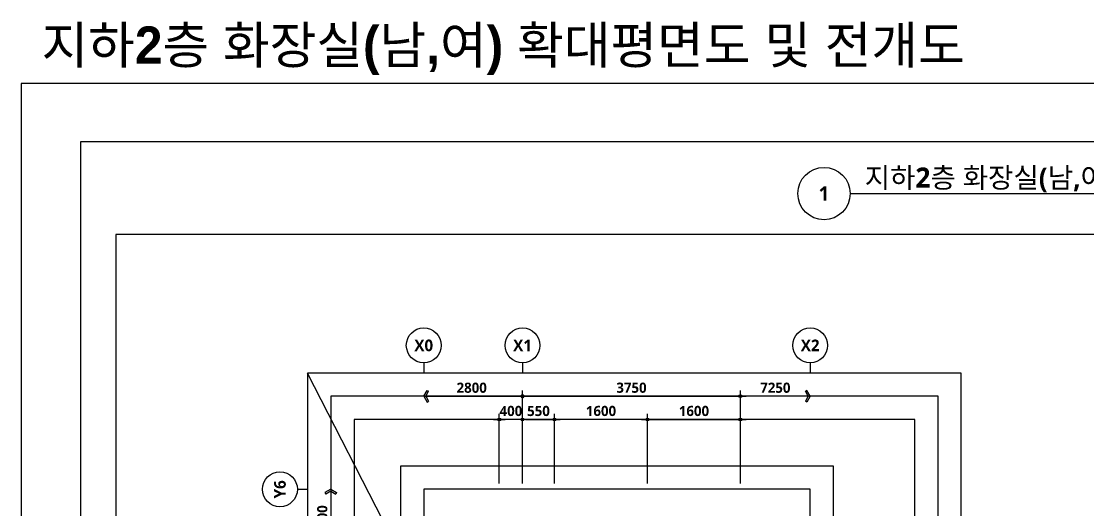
# Model space of a CAD drawing. Header units: millimetres. Extents: x 0 to 336000, y 0 to 30768.
# Drawn here: x 0 to 18350, y 22370 to 30768 of the extents above; entities that cross this region are included whole.
import ezdxf
from ezdxf.enums import TextEntityAlignment as Align

# ---------------------------------------------------------------- set-up
doc = ezdxf.new("R2010")
doc.units = ezdxf.units.MM
doc.header["$LTSCALE"] = 50
doc.layers.get('Defpoints').update_dxf_attribs({"color": 153})
for name, color, linetype in [('A-ANNO-GRA1', 7, 'Continuous'), ('A-ANNO-TEXT1', 7, 'Continuous'), ('A-ANNO-TITL', 7, 'Continuous'), ('A-ST-AXIS-BUB', 7, 'Continuous'), ('A-ST-AXIS-DIM', 7, 'Continuous'), ('AA-XXXX-TXT1', 2, 'Continuous')]:
    doc.layers.add(name, color=color, linetype=linetype)
doc.layers.add('G(그리드1)', color=185, linetype='Continuous', plot=False)
doc.layers.add('G(그리드2)', color=235, linetype='Continuous', plot=False)
doc.styles.add('2020음성 1차', font='나눔고딕Bold.ttf')
doc.styles.add('SH_진천_나눔', font='')
doc.styles.get('SH_진천_나눔').set_extended_font_data('NanumGothic', bold=True)
doc.dimstyles.new('SHP 50', dxfattribs={"dimscale": 50, "dimtxt": 3.5, "dimasz": 1, "dimexe": 2, "dimexo": 2, "dimgap": 1, "dimtad": 1, "dimdec": 0, "dimzin": 0, "dimdsep": 46, "dimtxsty": 'SH_진천_나눔', "dimblk": 'DIMDOT', "dimcen": 0.09, "dimclrd": 256, "dimclre": 256, "dimclrt": 3, "dimadec": 0, "dimazin": 1, "dimtfac": 1, "dimtdec": 0, "dimtix": 1, "dimtmove": 2, "dimatfit": 0, "dimldrblk": 'DIMDOT', "dimfxl": 1, "dimtolj": 1, "dimtzin": 0, "dimlwd": -1, "dimlwe": -1, "dimarcsym": 0})

# ---------------------------------------------------------------- blocks, each defined once
blk = doc.blocks.new('*U2903')
at = {"layer": 'A-ANNO-TITL'}
blk.add_line((0, 0), (9750, 0), dxfattribs=at)
blk.add_circle((-450, 0), 450, dxfattribs=at)
at = {"layer": 'AA-XXXX-TXT1', "style": 'SH_진천_나눔'}
blk.add_attdef('DWG.TITLE', (250, 100), '', height=350, dxfattribs=at)
at = {"layer": 'AA-XXXX-TXT1', "color": 7, "style": 'SH_진천_나눔'}
blk.add_attdef('NO1', text='', height=300, dxfattribs=at).set_placement((-450, 0), align=Align.MIDDLE)
at = {"layer": 'AA-XXXX-TXT1', "style": 'SH_진천_나눔'}
blk.add_attdef('SCALE', text='', height=150, dxfattribs=at).set_placement((9500, -100), align=Align.TOP_RIGHT)
blk = doc.blocks.new('DIMDOT')
at = {"color": 0}
blk.add_line((-2, 0), (2, 0), dxfattribs=at)
for radius in [0.5, 0.25]:
    blk.add_circle((0, 0), radius, dxfattribs=at)
blk = doc.blocks.new('*D9010')
at = {"layer": 'A-ST-AXIS-DIM'}
for p, q in [((8625, 22820), (8625, 24420)), ((12375, 22820), (12375, 24420)), ((8675, 24320), (12325, 24320))]:
    blk.add_line(p, q, dxfattribs=at)
at = {"layer": 'Defpoints', "color": 0}
for p in [(12375, 24320), (8625, 22720), (12375, 22720)]:
    blk.add_point(p, dxfattribs=at)
at = {"layer": 'A-ST-AXIS-DIM', "linetype": 'ByBlock', "xscale": 50, "yscale": 50, "zscale": 50, "rotation": 180}
blk.add_blockref('DIMDOT', (8625, 24320), dxfattribs=at)
at = {"layer": 'A-ST-AXIS-DIM', "linetype": 'ByBlock', "xscale": 50, "yscale": 50, "zscale": 50}
blk.add_blockref('DIMDOT', (12375, 24320), dxfattribs=at)
at = {"layer": 'A-ST-AXIS-DIM', "color": 3, "insert": (10500, 24466), "char_height": 175, "attachment_point": 5, "style": 'SH_진천_나눔'}
blk.add_mtext('\\A1;3750', dxfattribs=at)
blk = doc.blocks.new('A-ST-AXIS-BUB-1')
at = {"layer": 'A-ST-AXIS-BUB'}
blk.add_line((0, 350), (0, 0), dxfattribs=at)
blk.add_circle((0, 950), 600, dxfattribs=at)
blk = doc.blocks.new('*D9011')
at = {"layer": 'A-ST-AXIS-DIM'}
for p, q in [((8625, 22820), (8625, 24020)), ((8675, 23920), (9125, 23920)), ((9175, 22820), (9175, 24020))]:
    blk.add_line(p, q, dxfattribs=at)
at = {"layer": 'Defpoints', "color": 0}
for p in [(9175, 23920), (8625, 22720), (9175, 22720)]:
    blk.add_point(p, dxfattribs=at)
at = {"layer": 'A-ST-AXIS-DIM', "linetype": 'ByBlock', "xscale": 50, "yscale": 50, "zscale": 50, "rotation": 180}
blk.add_blockref('DIMDOT', (8625, 23920), dxfattribs=at)
at = {"layer": 'A-ST-AXIS-DIM', "linetype": 'ByBlock', "xscale": 50, "yscale": 50, "zscale": 50}
blk.add_blockref('DIMDOT', (9175, 23920), dxfattribs=at)
at = {"layer": 'A-ST-AXIS-DIM', "color": 3, "insert": (8900, 24066), "char_height": 175, "attachment_point": 5, "style": 'SH_진천_나눔'}
blk.add_mtext('\\A1;550', dxfattribs=at)
blk = doc.blocks.new('*D9014')
at = {"layer": 'A-ST-AXIS-DIM'}
for p, q in [((10775, 22820), (10775, 24020)), ((10825, 23920), (12325, 23920)), ((12375, 22820), (12375, 24020))]:
    blk.add_line(p, q, dxfattribs=at)
at = {"layer": 'Defpoints', "color": 0}
for p in [(12375, 23920), (10775, 22720), (12375, 22720)]:
    blk.add_point(p, dxfattribs=at)
at = {"layer": 'A-ST-AXIS-DIM', "linetype": 'ByBlock', "xscale": 50, "yscale": 50, "zscale": 50, "rotation": 180}
blk.add_blockref('DIMDOT', (10775, 23920), dxfattribs=at)
at = {"layer": 'A-ST-AXIS-DIM', "linetype": 'ByBlock', "xscale": 50, "yscale": 50, "zscale": 50}
blk.add_blockref('DIMDOT', (12375, 23920), dxfattribs=at)
at = {"layer": 'A-ST-AXIS-DIM', "color": 3, "insert": (11575, 24066), "char_height": 175, "attachment_point": 5, "style": 'SH_진천_나눔'}
blk.add_mtext('\\A1;1600', dxfattribs=at)
blk = doc.blocks.new('arrow1')
at = {"color": 0}
for p, q in [((0, 0), (0.286, 0.501)), ((0, 0), (0.286, -0.501)), ((0.165, 0), (0.41, 0.429)), ((0.165, 0), (0.41, -0.429)), ((0.286, 0.501), (0.41, 0.43)), ((0.286, -0.501), (0.41, -0.43))]:
    blk.add_line(p, q, dxfattribs=at)
blk = doc.blocks.new('*D9015')
at = {"layer": 'A-ST-AXIS-DIM'}
for p, q in [((8175, 23920), (8125, 23920)), ((8225, 22820), (8225, 24020)), ((8625, 23920), (8225, 23920)), ((8625, 22820), (8625, 24020)), ((8675, 23920), (8725, 23920))]:
    blk.add_line(p, q, dxfattribs=at)
at = {"layer": 'Defpoints', "color": 0}
for p in [(8225, 23920), (8225, 22720), (8625, 22720)]:
    blk.add_point(p, dxfattribs=at)
at = {"layer": 'A-ST-AXIS-DIM', "linetype": 'ByBlock', "xscale": 50, "yscale": 50, "zscale": 50}
blk.add_blockref('DIMDOT', (8225, 23920), dxfattribs=at)
at = {"layer": 'A-ST-AXIS-DIM', "linetype": 'ByBlock', "xscale": 50, "yscale": 50, "zscale": 50, "rotation": 180}
blk.add_blockref('DIMDOT', (8625, 23920), dxfattribs=at)
at = {"layer": 'A-ST-AXIS-DIM', "color": 3, "insert": (8425, 24066), "char_height": 175, "attachment_point": 5, "style": 'SH_진천_나눔'}
blk.add_mtext('\\A1;400', dxfattribs=at)
blk = doc.blocks.new('*D9016')
at = {"layer": 'A-ST-AXIS-DIM'}
for p, q in [((9175, 22820), (9175, 24020)), ((10725, 23920), (9225, 23920)), ((10775, 22820), (10775, 24020))]:
    blk.add_line(p, q, dxfattribs=at)
at = {"layer": 'Defpoints', "color": 0}
for p in [(9175, 23920), (9175, 22720), (10775, 22720)]:
    blk.add_point(p, dxfattribs=at)
at = {"layer": 'A-ST-AXIS-DIM', "linetype": 'ByBlock', "xscale": 50, "yscale": 50, "zscale": 50, "rotation": 180}
blk.add_blockref('DIMDOT', (9175, 23920), dxfattribs=at)
at = {"layer": 'A-ST-AXIS-DIM', "linetype": 'ByBlock', "xscale": 50, "yscale": 50, "zscale": 50}
blk.add_blockref('DIMDOT', (10775, 23920), dxfattribs=at)
at = {"layer": 'A-ST-AXIS-DIM', "color": 3, "insert": (9975, 24066), "char_height": 175, "attachment_point": 5, "style": 'SH_진천_나눔'}
blk.add_mtext('\\A1;1600', dxfattribs=at)

msp = doc.modelspace()

# ---------------------------------------------------------------- linework, layer by layer
at = {"layer": 'A-ANNO-GRA1'}
msp.add_lwpolyline([(1625.2, 27100), (1625.2, 1600), (35900, 1600), (35900, 27100)], close=True, dxfattribs=at)
at = {"layer": 'A-ST-AXIS-DIM'}
for p, q in [((6925.2, 24319.7), (8575.2, 24319.7)), ((13575.2, 24319.7), (12375.2, 24319.7)), ((5325.2, 22719.7), (5325.2, 21519.7))]:
    msp.add_line(p, q, dxfattribs=at)
at = {"layer": 'Defpoints'}
for points in [[(42000, 0), (42000, 29700), (0, 29700), (0, 0)], [(1025.2, 28700), (36500, 28700), (36500, 1000), (1025.2, 1000)]]:
    msp.add_lwpolyline(points, close=True, dxfattribs=at)
at = {"layer": 'G(그리드1)'}
msp.add_line((8225.2, 18269.7), (4925.2, 24719.7), dxfattribs=at)
for points in [[(4925.2, 8859.7), (16175.2, 8859.7), (16175.2, 24719.7), (4925.2, 24719.7)], [(5325.2, 9259.7), (15775.2, 9259.7), (15775.2, 24319.7), (5325.2, 24319.7)], [(5725.2, 9659.7), (15375.2, 9659.7), (15375.2, 23919.7), (5725.2, 23919.7)]]:
    msp.add_lwpolyline(points, close=True, dxfattribs=at)
at = {"layer": 'G(그리드2)'}
for points in [[(6525.2, 10859.7), (13975.2, 10859.7), (13975.2, 23119.7), (6525.2, 23119.7)], [(6925.2, 11259.7), (13575.2, 11259.7), (13575.2, 22719.7), (6925.2, 22719.7)]]:
    msp.add_lwpolyline(points, close=True, dxfattribs=at)

# ---------------------------------------------------------------- block references
ref = msp.add_blockref('*U2903', (14263, 27806))
ref.add_attrib('SCALE', 'SCALE : 1/50 (A3:1/100)', dxfattribs={"layer": 'A-ANNO-TITL', "height": 150, "style": 'SH_진천_나눔'}).set_placement((23763, 27706), align=Align.TOP_RIGHT)
ref.add_attrib('DWG.TITLE', '지하2층 화장실(남,여) 확대평면도 및 전개도', (14513, 27906), dxfattribs={"layer": 'A-ANNO-TITL', "height": 347.908, "style": 'SH_진천_나눔'})
ref.add_attrib('NO1', '1', dxfattribs={"layer": 'A-ANNO-TITL', "color": 7, "height": 250, "style": 'SH_진천_나눔'}).set_placement((13813, 27806), align=Align.MIDDLE)
at = {"layer": 'A-ST-AXIS-BUB', "xscale": 0.5, "yscale": 0.5, "zscale": 0.5}
for p in [(6925.2, 24719.7), (8625.2, 24719.7), (13575.2, 24719.7)]:
    msp.add_blockref('A-ST-AXIS-BUB-1', p, dxfattribs=at)
at = {"layer": 'A-ST-AXIS-BUB', "xscale": 0.5, "yscale": 0.5, "zscale": 0.5, "rotation": 90}
msp.add_blockref('A-ST-AXIS-BUB-1', (4925.2, 22719.7), dxfattribs=at)
at = {"layer": 'A-ST-AXIS-DIM'}
for name, p, xscale, yscale, zscale, rotation in [('arrow1', (6925.2, 24319.7), -200, 200, 200, 179.9999999999861), ('arrow1', (13575.2, 24319.7), 200, 200, 200, 180.0000000000137), ('DIMDOT', (8625.2, 24319.7), -50, 50, 50, 180), ('arrow1', (5325.2, 22719.7), 200, 200, 200, 270.0000000000139)]:
    msp.add_blockref(name, p, dxfattribs=dict(at, xscale=xscale, yscale=yscale, zscale=zscale, rotation=rotation))

# ---------------------------------------------------------------- texts
at = {"layer": 'A-ANNO-TEXT1', "style": 'SH_진천_나눔'}
for s, p in [('X0', (6925.2, 25194.7)), ('X1', (8625.2, 25194.7)), ('X2', (13575.2, 25194.7))]:
    msp.add_text(s, height=200, dxfattribs=at).set_placement(p, align=Align.MIDDLE_CENTER)
msp.add_text('Y6', height=200, rotation=90, dxfattribs=at).set_placement((4450.2, 22719.7), align=Align.MIDDLE_CENTER)
at = {"layer": 'A-ST-AXIS-DIM', "color": 3, "char_height": 175, "attachment_point": 5, "style": 'SH_진천_나눔'}
for s, insert in [('\\A1;2800', (7750.2, 24465.7)), ('\\A1;7250', (12975.2, 24465.7))]:
    msp.add_mtext(s, dxfattribs=dict(at, insert=insert))
at = {"layer": 'A-ST-AXIS-DIM', "color": 3, "insert": (5179.2, 22119.7), "char_height": 175, "attachment_point": 5, "rotation": 90, "style": 'SH_진천_나눔'}
msp.add_mtext('\\A1;12500', dxfattribs=at)
at = {"layer": 'Defpoints', "style": '2020음성 1차'}
msp.add_text('지하2층 화장실(남,여) 확대평면도 및 전개도', height=640, dxfattribs=at).set_placement((347.1, 30039.7))

# ---------------------------------------------------------------- dimensions: what is measured, and where the dimension line sits
at = {"layer": 'A-ST-AXIS-DIM'}
dim = msp.add_linear_dim(base=(12375.2, 24319.7), p1=(8625.2, 22719.7), p2=(12375.2, 22719.7), dimstyle='SHP 50', dxfattribs=at)
dim.commit()
dim.dimension.update_dxf_attribs({"geometry": '*D9010', "text_midpoint": (10500.2, 24466.3)})
for base, p1, p2, angle, picture, middle in [((8225.2, 23919.7), (8625.2, 22719.7), (8225.2, 22719.7), 0, '*D9015', (8425.2, 24065.7)), ((9175.2, 23919.7), (8625.2, 22719.7), (9175.2, 22719.7), 180, '*D9011', (8900.2, 24065.9)), ((9175.2, 23919.7), (10775.2, 22719.7), (9175.2, 22719.7), 0, '*D9016', (9975.2, 24066.3)), ((12375.2, 23919.7), (10775.2, 22719.7), (12375.2, 22719.7), 180, '*D9014', (11575.2, 24066.3))]:
    dim = msp.add_linear_dim(base=base, p1=p1, p2=p2, angle=angle, dimstyle='SHP 50', dxfattribs=at)
    dim.commit()
    dim.dimension.update_dxf_attribs({"geometry": picture, "text_midpoint": middle})

doc.saveas('drawing.dxf')
